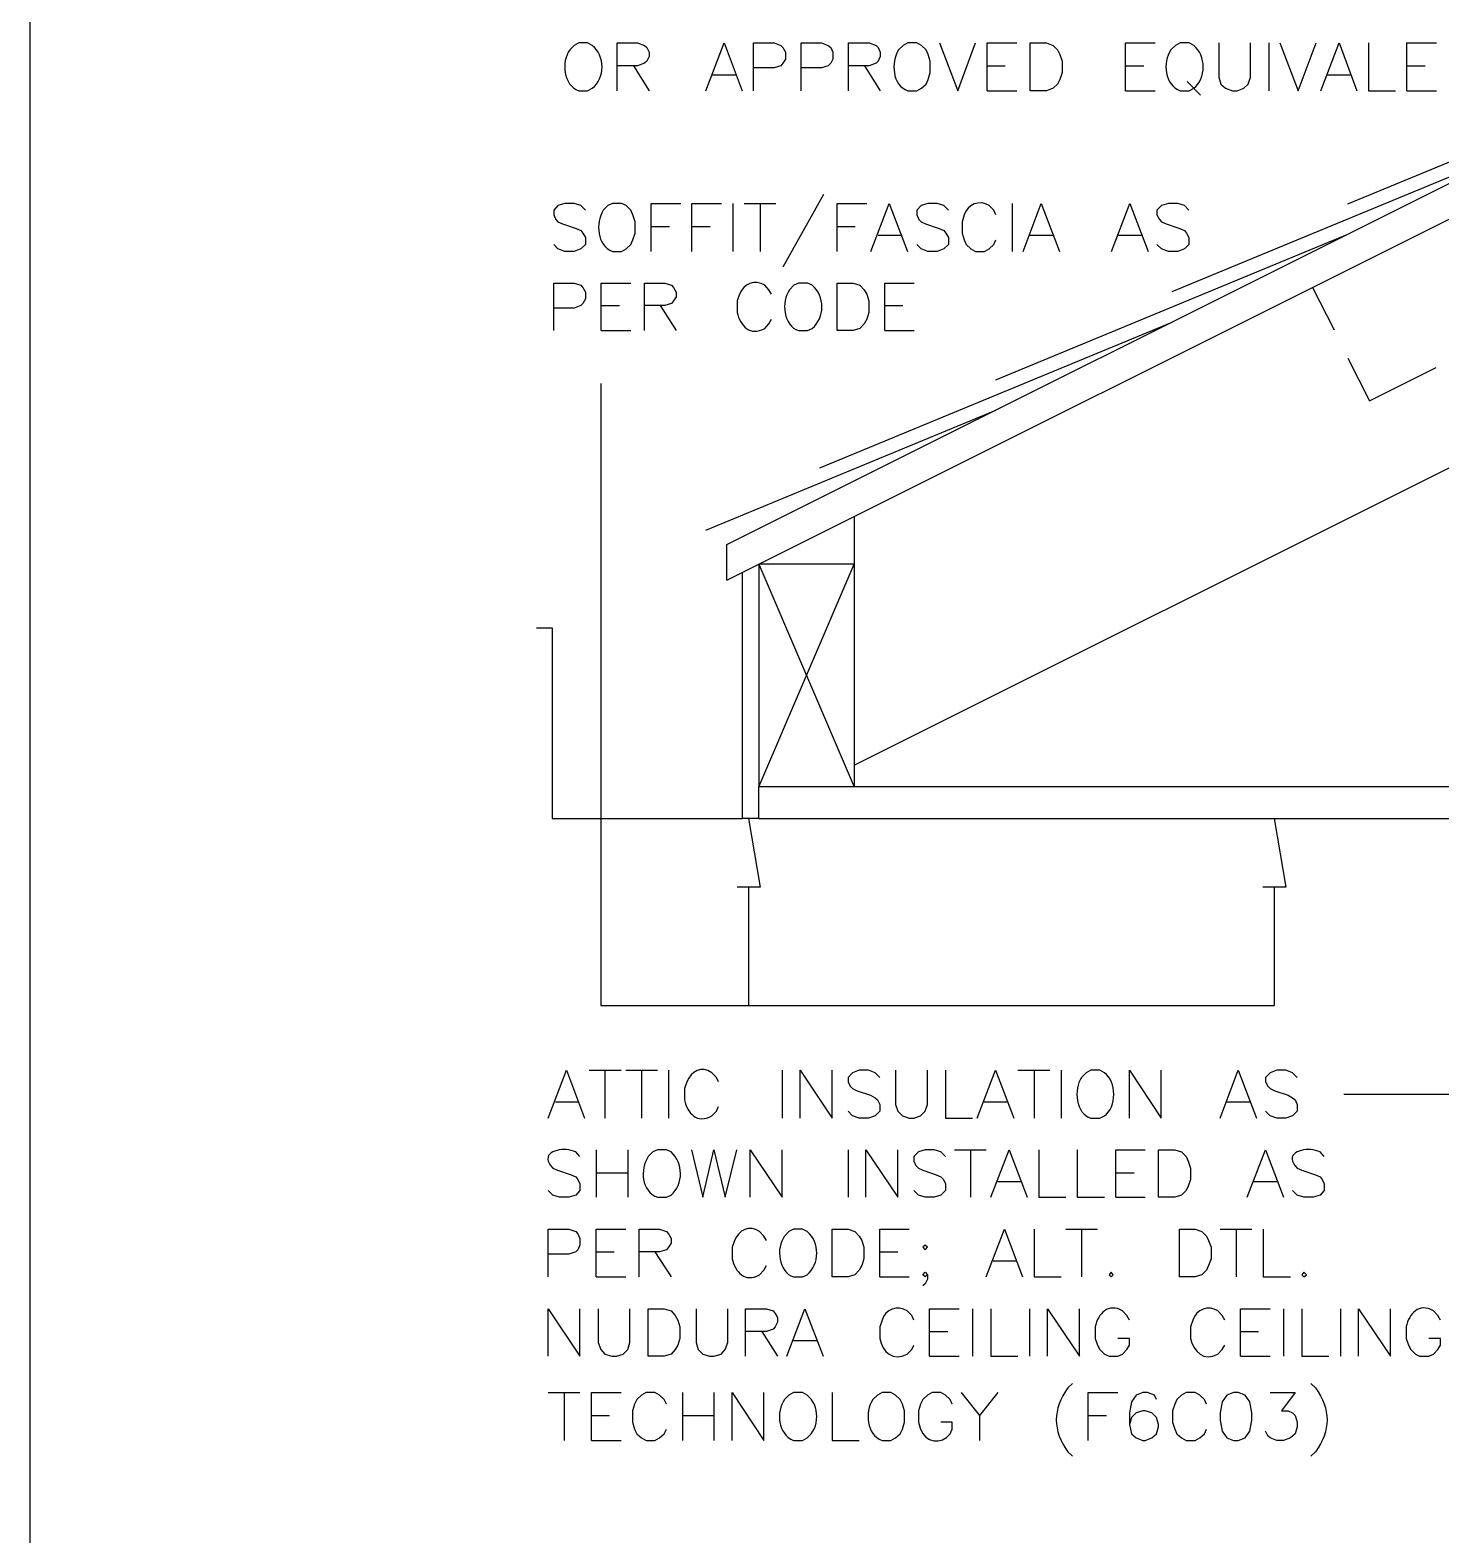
# Model space of a CAD drawing. Header units: millimetres. Extents: x 14 to 201, y 16 to 268.
# Drawn here: x 13.8 to 84.3, y 134.9 to 210.1 of the extents above; entities that cross this region are included whole.
import ezdxf

# ---------------------------------------------------------------- set-up
doc = ezdxf.new("R2010")
doc.units = ezdxf.units.MM
doc.layers.get('0').update_dxf_attribs({"linetype": 'CONTINUOUS'})

msp = doc.modelspace()

# ---------------------------------------------------------------- linework, layer by layer
at = {"color": 0}
for p, q in [((13.8424, 55.4136), (13.8424, 264.541)), ((48.6625, 184.426), (173.673, 246.931)), ((48.6625, 182.646), (173.673, 245.173)), ((41.0214, 209.36), (40.8093, 209.147)), ((41.2542, 209.487), (41.0214, 209.36)), ((41.698, 209.487), (41.2542, 209.487)), ((41.9308, 209.36), (41.698, 209.487)), ((43.1793, 207.094), (43.1793, 209.487)), ((43.1793, 209.487), (44.1964, 209.487)), ((44.1964, 209.487), (44.534, 209.36)), ((44.534, 209.36), (44.6624, 209.254)), ((44.6624, 209.254), (44.7668, 209.021)), ((47.6042, 207.094), (48.514, 209.487)), ((48.514, 209.487), (49.4249, 207.094)), ((49.9953, 207.094), (49.9953, 209.487)), ((49.9953, 209.487), (51.0124, 209.487)), ((51.0124, 209.487), (51.35, 209.36)), ((51.35, 209.36), (51.4558, 209.254)), ((51.4558, 209.254), (51.5828, 209.021)), ((52.3667, 207.094), (52.3667, 209.487)), ((52.3667, 209.487), (53.3823, 209.487)), ((53.3823, 209.487), (53.7214, 209.36)), ((53.7214, 209.36), (53.8484, 209.254)), ((53.8484, 209.254), (53.9542, 209.021)), ((54.737, 207.094), (54.737, 209.487)), ((54.737, 209.487), (55.7749, 209.487)), ((55.7749, 209.487), (56.1125, 209.36)), ((56.1125, 209.36), (56.2183, 209.254)), ((56.2183, 209.254), (56.3245, 209.021)), ((57.4668, 209.36), (57.234, 209.147)), ((57.7, 209.487), (57.4668, 209.36)), ((58.1448, 209.487), (57.7, 209.487)), ((58.3777, 209.36), (58.1448, 209.487)), ((58.6109, 209.147), (58.3777, 209.36)), ((58.7167, 208.915), (58.6109, 209.147)), ((59.2875, 209.487), (60.1984, 207.094)), ((60.1984, 207.094), (61.087, 209.487)), ((61.6589, 207.094), (61.6589, 209.487)), ((61.6589, 209.487), (63.1402, 209.487)), ((63.8168, 207.094), (63.8168, 209.487)), ((63.8168, 209.487), (64.6218, 209.487)), ((64.6218, 209.487), (64.9609, 209.36)), ((64.9609, 209.36), (65.1715, 209.147)), ((65.1715, 209.147), (65.2999, 208.915)), ((68.5793, 207.094), (68.5793, 209.487)), ((68.5793, 209.487), (70.0624, 209.487)), ((71.0777, 209.36), (70.8448, 209.147)), ((71.3109, 209.487), (71.0777, 209.36)), ((71.7543, 209.487), (71.3109, 209.487)), ((71.9875, 209.36), (71.7543, 209.487)), ((73.2374, 209.487), (73.2374, 207.772)), ((74.8249, 207.772), (74.8249, 209.487)), ((75.7343, 209.487), (75.7343, 207.094)), ((76.284, 209.487), (77.1948, 207.094)), ((77.1948, 207.094), (78.1043, 209.487)), ((78.3375, 207.094), (79.2484, 209.487)), ((79.2484, 209.487), (80.137, 207.094)), ((80.7089, 209.487), (80.7089, 207.094)), ((82.634, 207.094), (82.634, 209.487)), ((82.634, 209.487), (84.1167, 209.487)), ((44.1964, 208.343), (43.1793, 208.343)), ((43.9843, 208.343), (44.7668, 207.094)), ((44.534, 208.471), (44.1964, 208.343)), ((44.6624, 208.576), (44.534, 208.471)), ((44.7668, 208.808), (44.6624, 208.576)), ((44.7668, 209.021), (44.7668, 208.808)), ((51.35, 208.343), (51.0124, 208.238)), ((51.4558, 208.471), (51.35, 208.343)), ((51.5828, 208.682), (51.4558, 208.471)), ((51.5828, 209.021), (51.5828, 208.682)), ((53.7214, 208.343), (53.3823, 208.238)), ((53.8484, 208.471), (53.7214, 208.343)), ((53.9542, 208.682), (53.8484, 208.471)), ((53.9542, 209.021), (53.9542, 208.682)), ((55.7749, 208.343), (54.737, 208.343)), ((55.5417, 208.343), (56.3245, 207.094)), ((56.1125, 208.471), (55.7749, 208.343)), ((56.2183, 208.576), (56.1125, 208.471)), ((56.3245, 208.808), (56.2183, 208.576)), ((56.3245, 209.021), (56.3245, 208.808)), ((58.8215, 208.576), (58.7167, 208.915)), ((58.8215, 208.005), (58.8215, 208.576)), ((61.6589, 208.343), (62.5683, 208.343)), ((65.2999, 208.915), (65.4043, 208.576)), ((65.4043, 208.576), (65.4043, 208.005)), ((68.5793, 208.343), (69.4902, 208.343)), ((79.6918, 201.443), (97.3032, 208.745)), ((82.634, 208.343), (83.5448, 208.343)), ((47.9418, 207.899), (49.0859, 207.899)), ((51.0124, 208.238), (49.9953, 208.238)), ((53.3823, 208.238), (52.3667, 208.238)), ((58.6109, 207.433), (58.7167, 207.666)), ((58.7167, 207.666), (58.8215, 208.005)), ((65.2999, 207.666), (65.1715, 207.433)), ((65.4043, 208.005), (65.2999, 207.666)), ((71.6499, 207.56), (72.3265, 206.883)), ((73.2374, 207.772), (73.3418, 207.433)), ((74.6965, 207.433), (74.8249, 207.772)), ((78.6765, 207.899), (79.798, 207.899)), ((41.2542, 207.094), (41.698, 207.094)), ((41.698, 207.094), (41.9308, 207.221)), ((57.7, 207.094), (58.1448, 207.094)), ((58.1448, 207.094), (58.3777, 207.221)), ((58.3777, 207.221), (58.6109, 207.433)), ((61.6589, 207.094), (63.1402, 207.094)), ((64.6218, 207.094), (63.8168, 207.094)), ((64.9609, 207.221), (64.6218, 207.094)), ((65.1715, 207.433), (64.9609, 207.221)), ((68.5793, 207.094), (70.0624, 207.094)), ((71.3109, 207.094), (71.7543, 207.094)), ((71.7543, 207.094), (71.9875, 207.221)), ((73.3418, 207.433), (73.575, 207.221)), ((73.575, 207.221), (73.914, 207.094)), ((73.914, 207.094), (74.1468, 207.094)), ((74.1468, 207.094), (74.4859, 207.221)), ((74.4859, 207.221), (74.6965, 207.433)), ((80.7089, 207.094), (82.0635, 207.094)), ((82.634, 207.094), (84.1167, 207.094)), ((70.9083, 197.062), (88.4975, 204.342)), ((53.4885, 201.909), (51.4558, 198.289)), ((40.2167, 201.359), (40.0043, 201.126)), ((40.0043, 201.126), (40.0043, 200.893)), ((40.0043, 200.893), (40.1105, 200.66)), ((40.5557, 201.464), (40.2167, 201.359)), ((41.0214, 201.464), (40.5557, 201.464)), ((41.359, 201.359), (41.0214, 201.464)), ((41.5918, 201.126), (41.359, 201.359)), ((42.7136, 201.359), (42.4822, 201.126)), ((42.9465, 201.464), (42.7136, 201.359)), ((43.3917, 201.464), (42.9465, 201.464)), ((43.6245, 201.359), (43.3917, 201.464)), ((43.8573, 201.126), (43.6245, 201.359)), ((43.9635, 200.893), (43.8573, 201.126)), ((44.0697, 200.554), (43.9635, 200.893)), ((44.873, 199.073), (44.873, 201.464)), ((44.873, 201.464), (46.3543, 201.464)), ((46.9057, 199.073), (46.9057, 201.464)), ((46.9057, 201.464), (48.387, 201.464)), ((48.9589, 201.464), (48.9589, 199.073)), ((49.5293, 201.464), (51.0963, 201.464)), ((50.3135, 201.464), (50.3135, 199.073)), ((54.1651, 199.073), (54.1651, 201.464)), ((54.1651, 201.464), (55.6465, 201.464)), ((55.8588, 199.073), (56.7697, 201.464)), ((56.7697, 201.464), (57.6792, 199.073)), ((58.3572, 201.359), (58.1448, 201.126)), ((58.1448, 201.126), (58.1448, 200.893)), ((58.1448, 200.893), (58.251, 200.66)), ((58.6948, 201.464), (58.3572, 201.359)), ((59.1605, 201.464), (58.6948, 201.464)), ((59.4995, 201.359), (59.1605, 201.464)), ((59.7323, 201.126), (59.4995, 201.359)), ((60.5151, 200.893), (60.409, 200.554)), ((61.9965, 201.126), (61.7636, 201.359)), ((62.1026, 200.893), (61.9965, 201.126)), ((62.9073, 201.464), (62.9073, 199.073)), ((63.4573, 199.073), (64.3682, 201.464)), ((64.3682, 201.464), (65.2776, 199.073)), ((67.8822, 199.073), (68.7917, 201.464)), ((68.7917, 201.464), (69.7011, 199.073)), ((70.3792, 201.359), (70.1463, 201.126)), ((70.1463, 201.126), (70.1463, 200.893)), ((70.1463, 200.893), (70.273, 200.66)), ((70.7182, 201.464), (70.3792, 201.359)), ((71.1839, 201.464), (70.7182, 201.464)), ((71.5215, 201.359), (71.1839, 201.464)), ((71.7338, 201.126), (71.5215, 201.359)), ((40.1105, 200.66), (40.2167, 200.554)), ((40.2167, 200.554), (40.4495, 200.448)), ((40.4495, 200.448), (41.1261, 200.215)), ((41.1261, 200.215), (41.359, 200.109)), ((41.359, 200.109), (41.4651, 199.982)), ((44.0697, 199.982), (44.0697, 200.554)), ((44.873, 200.321), (45.7839, 200.321)), ((46.9057, 200.321), (47.8151, 200.321)), ((54.1651, 200.321), (55.076, 200.321)), ((58.251, 200.66), (58.3572, 200.554)), ((58.3572, 200.554), (58.5886, 200.448)), ((58.5886, 200.448), (59.2667, 200.215)), ((59.2667, 200.215), (59.4995, 200.109)), ((59.4995, 200.109), (59.6057, 199.982)), ((60.409, 200.554), (60.409, 199.982)), ((70.273, 200.66), (70.3792, 200.554)), ((70.3792, 200.554), (70.612, 200.448)), ((70.612, 200.448), (71.2886, 200.215)), ((71.2886, 200.215), (71.5215, 200.109)), ((71.5215, 200.109), (71.6276, 199.982)), ((40.2167, 199.199), (40.0043, 199.412)), ((41.5918, 199.412), (41.359, 199.199)), ((41.4651, 199.982), (41.5918, 199.771)), ((41.5918, 199.771), (41.5918, 199.412)), ((43.6245, 199.199), (43.8573, 199.412)), ((43.8573, 199.412), (43.9635, 199.645)), ((43.9635, 199.645), (44.0697, 199.982)), ((56.2183, 199.876), (57.3401, 199.876)), ((58.3572, 199.199), (58.1448, 199.412)), ((59.7323, 199.412), (59.4995, 199.199)), ((59.6057, 199.982), (59.7323, 199.771)), ((59.7323, 199.771), (59.7323, 199.412)), ((60.409, 199.982), (60.5151, 199.645)), ((60.5151, 199.645), (60.6213, 199.412)), ((60.6213, 199.412), (60.8542, 199.199)), ((61.7636, 199.199), (61.9965, 199.412)), ((61.9965, 199.412), (62.1026, 199.645)), ((62.1026, 192.659), (79.6918, 199.941)), ((63.7963, 199.876), (64.9386, 199.876)), ((68.2198, 199.876), (69.3635, 199.876)), ((70.3792, 199.199), (70.1463, 199.412)), ((71.7338, 199.412), (71.5215, 199.199)), ((71.6276, 199.982), (71.7338, 199.771)), ((71.7338, 199.771), (71.7338, 199.412)), ((40.5557, 199.073), (40.2167, 199.199)), ((41.0214, 199.073), (40.5557, 199.073)), ((41.359, 199.199), (41.0214, 199.073)), ((42.9465, 199.073), (43.3917, 199.073)), ((43.3917, 199.073), (43.6245, 199.199)), ((55.0125, 173.397), (105.813, 198.797)), ((58.6948, 199.073), (58.3572, 199.199)), ((59.1605, 199.073), (58.6948, 199.073)), ((59.4995, 199.199), (59.1605, 199.073)), ((60.8542, 199.199), (61.087, 199.073)), ((61.087, 199.073), (61.5322, 199.073)), ((61.5322, 199.073), (61.7636, 199.199)), ((70.7182, 199.073), (70.3792, 199.199)), ((71.1839, 199.073), (70.7182, 199.073)), ((71.5215, 199.199), (71.1839, 199.073)), ((40.0043, 195.114), (40.0043, 197.485)), ((40.0043, 197.485), (41.0214, 197.485)), ((41.0214, 197.485), (41.359, 197.379)), ((41.359, 197.379), (41.4651, 197.273)), ((41.4651, 197.273), (41.5918, 197.04)), ((41.5918, 197.04), (41.5918, 196.701)), ((42.376, 195.114), (42.376, 197.485)), ((42.376, 197.485), (43.8573, 197.485)), ((44.534, 195.114), (44.534, 197.485)), ((44.534, 197.485), (45.551, 197.485)), ((45.551, 197.485), (45.8886, 197.379)), ((45.8886, 197.379), (45.9948, 197.273)), ((45.9948, 197.273), (46.1215, 197.04)), ((46.1215, 197.04), (46.1215, 196.807)), ((50.7573, 197.146), (50.5464, 197.379)), ((50.884, 196.934), (50.7573, 197.146)), ((52.0072, 197.379), (51.7948, 197.146)), ((52.2386, 197.485), (52.0072, 197.379)), ((52.6838, 197.485), (52.2386, 197.485)), ((52.9167, 197.379), (52.6838, 197.485)), ((54.1651, 195.114), (54.1651, 197.485)), ((54.1651, 197.485), (54.9698, 197.485)), ((54.9698, 197.485), (55.3089, 197.379)), ((55.3089, 197.379), (55.5198, 197.146)), ((55.5198, 197.146), (55.6465, 196.934)), ((56.5573, 195.114), (56.5573, 197.485)), ((56.5573, 197.485), (58.0182, 197.485)), ((41.359, 196.364), (41.0214, 196.237)), ((41.4651, 196.47), (41.359, 196.364)), ((41.5918, 196.701), (41.4651, 196.47)), ((42.376, 196.364), (43.2855, 196.364)), ((45.551, 196.364), (44.534, 196.364)), ((45.3182, 196.364), (46.1215, 195.114)), ((45.8886, 196.47), (45.551, 196.364)), ((45.9948, 196.596), (45.8886, 196.47)), ((46.1215, 196.807), (45.9948, 196.596)), ((49.2965, 196.934), (49.1698, 196.596)), ((49.1698, 196.596), (49.1698, 196.024)), ((55.6465, 196.934), (55.7526, 196.596)), ((55.7526, 196.596), (55.7526, 196.024)), ((56.5573, 196.364), (57.4463, 196.364)), ((41.0214, 196.237), (40.0043, 196.237)), ((50.7573, 195.453), (50.884, 195.685)), ((53.297, 188.257), (70.9083, 195.538)), ((55.6465, 195.685), (55.5198, 195.453)), ((55.7526, 196.024), (55.6465, 195.685)), ((42.376, 195.114), (43.8573, 195.114)), ((50.5464, 195.22), (50.7573, 195.453)), ((52.2386, 195.114), (52.6838, 195.114)), ((52.6838, 195.114), (52.9167, 195.22)), ((54.9698, 195.114), (54.1651, 195.114)), ((55.3089, 195.22), (54.9698, 195.114)), ((55.5198, 195.453), (55.3089, 195.22)), ((56.5573, 195.114), (58.0182, 195.114)), ((42.3541, 192.468), (42.3541, 161.396)), ((47.6042, 185.145), (62.1026, 191.135)), ((55.0125, 185.821), (55.0125, 172.318)), ((48.6625, 182.646), (48.6625, 184.426)), ((49.4453, 170.731), (49.4453, 183.049)), ((50.25, 172.318), (55.0125, 183.452)), ((50.25, 183.452), (55.0125, 172.318)), ((55.0125, 183.452), (50.25, 183.452)), ((50.25, 183.452), (50.25, 172.318)), ((39.1375, 180.256), (39.9203, 180.256)), ((39.9203, 180.256), (39.9203, 170.731)), ((50.25, 170.731), (50.25, 172.318)), ((97.4729, 172.318), (50.25, 172.318)), ((97.4729, 172.318), (55.0125, 172.318)), ((39.9203, 170.731), (49.4453, 170.731)), ((50.25, 170.731), (49.4453, 170.731)), ((49.7417, 170.731), (50.3135, 167.301)), ((50.25, 170.731), (97.4729, 170.731)), ((76.0099, 170.731), (76.5803, 167.301)), ((50.3135, 167.301), (49.1698, 167.301)), ((49.7417, 167.301), (49.7417, 161.396)), ((76.5803, 167.301), (75.438, 167.301)), ((76.0099, 167.301), (76.0099, 161.396)), ((42.3541, 161.396), (76.0099, 161.396)), ((39.7302, 155.765), (40.6396, 158.157)), ((40.6396, 158.157), (41.5505, 155.765)), ((41.7834, 158.157), (43.3709, 158.157)), ((42.5662, 158.157), (42.5662, 155.765)), ((43.604, 158.157), (45.1915, 158.157)), ((44.3865, 158.157), (44.3865, 155.765)), ((45.7412, 158.157), (45.7412, 155.765)), ((48.1334, 157.798), (47.9005, 158.031)), ((51.4131, 158.157), (51.4131, 155.765)), ((52.324, 155.765), (52.324, 158.157)), ((52.324, 158.157), (53.9115, 155.765)), ((53.9115, 155.765), (53.9115, 158.157)), ((54.9271, 158.031), (54.7165, 157.798)), ((55.2662, 158.157), (54.9271, 158.031)), ((55.7318, 158.157), (55.2662, 158.157)), ((56.0709, 158.031), (55.7318, 158.157)), ((56.304, 157.798), (56.0709, 158.031)), ((57.0865, 158.157), (57.0865, 156.443)), ((58.674, 156.443), (58.674, 158.157)), ((59.5835, 158.157), (59.5835, 155.765)), ((61.171, 155.765), (62.0818, 158.157)), ((62.0818, 158.157), (62.9916, 155.765)), ((63.2037, 158.157), (64.7912, 158.157)), ((64.0084, 158.157), (64.0084, 155.765)), ((65.363, 158.157), (65.363, 155.765)), ((66.6115, 158.031), (66.3787, 157.798)), ((66.8443, 158.157), (66.6115, 158.031)), ((67.2881, 158.157), (66.8443, 158.157)), ((67.521, 158.031), (67.2881, 158.157)), ((68.7709, 155.765), (68.7709, 158.157)), ((68.7709, 158.157), (70.3584, 155.765)), ((70.3584, 155.765), (70.3584, 158.157)), ((73.3005, 155.765), (74.21, 158.157)), ((74.21, 158.157), (75.1209, 155.765)), ((75.7975, 158.031), (75.5646, 157.798)), ((76.1365, 158.157), (75.7975, 158.031)), ((76.5803, 158.157), (76.1365, 158.157)), ((76.9193, 158.031), (76.5803, 158.157)), ((77.1521, 157.798), (76.9193, 158.031)), ((46.6506, 157.585), (46.5459, 157.246)), ((46.5459, 157.246), (46.5459, 156.676)), ((48.2381, 157.585), (48.1334, 157.798)), ((54.7165, 157.798), (54.7165, 157.585)), ((54.7165, 157.585), (54.821, 157.353)), ((54.821, 157.353), (54.9271, 157.246)), ((54.9271, 157.246), (55.16, 157.12)), ((75.5646, 157.798), (75.5646, 157.585)), ((75.5646, 157.585), (75.6916, 157.353)), ((75.6916, 157.353), (75.7975, 157.246)), ((75.7975, 157.246), (76.0307, 157.12)), ((40.09, 156.57), (41.2115, 156.57)), ((55.16, 157.12), (55.838, 156.909)), ((55.838, 156.909), (56.0709, 156.782)), ((56.0709, 156.782), (56.1756, 156.676)), ((56.1756, 156.676), (56.304, 156.443)), ((56.304, 156.443), (56.304, 156.104)), ((57.0865, 156.443), (57.1927, 156.104)), ((58.5682, 156.104), (58.674, 156.443)), ((61.51, 156.57), (62.654, 156.57)), ((73.6381, 156.57), (74.7818, 156.57)), ((76.0307, 157.12), (76.7084, 156.909)), ((76.7084, 156.909), (76.9193, 156.782)), ((76.9193, 156.782), (77.046, 156.676)), ((77.046, 156.676), (77.1521, 156.443)), ((77.1521, 156.443), (77.1521, 156.104)), ((88.054, 156.95), (79.4812, 156.95)), ((47.9005, 155.871), (48.1334, 156.104)), ((48.1334, 156.104), (48.2381, 156.337)), ((54.9271, 155.871), (54.7165, 156.104)), ((55.2662, 155.765), (54.9271, 155.871)), ((55.7318, 155.765), (55.2662, 155.765)), ((56.0709, 155.871), (55.7318, 155.765)), ((56.304, 156.104), (56.0709, 155.871)), ((57.1927, 156.104), (57.4255, 155.871)), ((57.4255, 155.871), (57.7631, 155.765)), ((57.7631, 155.765), (57.996, 155.765)), ((57.996, 155.765), (58.335, 155.871)), ((58.335, 155.871), (58.5682, 156.104)), ((59.5835, 155.765), (60.9381, 155.765)), ((66.8443, 155.765), (67.2881, 155.765)), ((67.2881, 155.765), (67.521, 155.871)), ((75.7975, 155.871), (75.5646, 156.104)), ((76.1365, 155.765), (75.7975, 155.871)), ((76.5803, 155.765), (76.1365, 155.765)), ((76.9193, 155.871), (76.5803, 155.765)), ((77.1521, 156.104), (76.9193, 155.871)), ((41.1057, 154.071), (40.7666, 154.178)), ((42.121, 154.178), (42.121, 151.807)), ((43.7085, 154.178), (43.7085, 151.807)), ((45.1915, 154.178), (44.9584, 154.071)), ((45.635, 154.178), (45.1915, 154.178)), ((45.8682, 154.071), (45.635, 154.178)), ((46.8835, 154.178), (47.4557, 151.807)), ((47.4557, 151.807), (48.0053, 154.178)), ((48.0053, 154.178), (48.5771, 151.807)), ((48.5771, 151.807), (49.149, 154.178)), ((49.8256, 151.807), (49.8256, 154.178)), ((49.8256, 154.178), (51.4131, 151.807)), ((51.4131, 151.807), (51.4131, 154.178)), ((54.7165, 154.178), (54.7165, 151.807)), ((55.6052, 151.807), (55.6052, 154.178)), ((55.6052, 154.178), (57.1927, 151.807)), ((57.1927, 151.807), (57.1927, 154.178)), ((58.5682, 154.178), (58.2291, 154.071)), ((59.013, 154.178), (58.5682, 154.178)), ((59.3506, 154.071), (59.013, 154.178)), ((60.0287, 154.178), (61.6162, 154.178)), ((60.8334, 154.178), (60.8334, 151.807)), ((61.849, 151.807), (62.7585, 154.178)), ((62.7585, 154.178), (63.6693, 151.807)), ((64.2415, 154.178), (64.2415, 151.807)), ((66.1666, 154.178), (66.1666, 151.807)), ((68.0932, 151.807), (68.0932, 154.178)), ((68.0932, 154.178), (69.5537, 154.178)), ((70.2303, 151.807), (70.2303, 154.178)), ((70.2303, 154.178), (71.035, 154.178)), ((71.035, 154.178), (71.374, 154.071)), ((74.6552, 151.807), (75.5646, 154.178)), ((75.5646, 154.178), (76.4755, 151.807)), ((78.2959, 154.071), (77.9568, 154.178)), ((41.3177, 153.839), (41.1057, 154.071)), ((44.9584, 154.071), (44.7255, 153.839)), ((58.2291, 154.071), (57.996, 153.839)), ((57.996, 153.839), (57.996, 153.607)), ((57.996, 153.607), (58.1021, 153.395)), ((58.1021, 153.395), (58.2291, 153.268)), ((59.5835, 153.839), (59.3506, 154.071)), ((71.374, 154.071), (71.6068, 153.839)), ((71.6068, 153.839), (71.713, 153.607)), ((71.713, 153.607), (71.8178, 153.268)), ((78.5068, 153.839), (78.2959, 154.071)), ((39.963, 153.268), (40.1959, 153.162)), ((40.1959, 153.162), (40.8725, 152.929)), ((40.8725, 152.929), (41.1057, 152.823)), ((41.1057, 152.823), (41.2115, 152.696)), ((41.2115, 152.696), (41.3177, 152.484)), ((42.121, 153.035), (43.7085, 153.035)), ((58.2291, 153.268), (58.4412, 153.162)), ((58.4412, 153.162), (59.1178, 152.929)), ((59.1178, 152.929), (59.3506, 152.823)), ((59.3506, 152.823), (59.479, 152.696)), ((59.479, 152.696), (59.5835, 152.484)), ((68.0932, 153.035), (69.004, 153.035)), ((71.8178, 152.696), (71.713, 152.357)), ((71.8178, 153.268), (71.8178, 152.696)), ((77.1521, 153.268), (77.385, 153.162)), ((77.385, 153.162), (78.063, 152.929)), ((78.063, 152.929), (78.2959, 152.823)), ((78.2959, 152.823), (78.4006, 152.696)), ((78.4006, 152.696), (78.5068, 152.484)), ((39.963, 151.914), (39.7302, 152.146)), ((40.3006, 151.807), (39.963, 151.914)), ((41.1057, 151.914), (40.7666, 151.807)), ((41.3177, 152.146), (41.1057, 151.914)), ((41.3177, 152.484), (41.3177, 152.146)), ((45.635, 151.807), (45.8682, 151.914)), ((58.2291, 151.914), (57.996, 152.146)), ((58.5682, 151.807), (58.2291, 151.914)), ((59.3506, 151.914), (59.013, 151.807)), ((59.5835, 152.146), (59.3506, 151.914)), ((59.5835, 152.484), (59.5835, 152.146)), ((62.188, 152.59), (63.3307, 152.59)), ((71.374, 151.914), (71.035, 151.807)), ((71.6068, 152.146), (71.374, 151.914)), ((71.713, 152.357), (71.6068, 152.146)), ((74.9928, 152.59), (76.1365, 152.59)), ((77.1521, 151.914), (76.9193, 152.146)), ((77.4912, 151.807), (77.1521, 151.914)), ((78.2959, 151.914), (77.9568, 151.807)), ((78.5068, 152.146), (78.2959, 151.914)), ((78.5068, 152.484), (78.5068, 152.146)), ((40.7666, 151.807), (40.3006, 151.807)), ((45.1915, 151.807), (45.635, 151.807)), ((59.013, 151.807), (58.5682, 151.807)), ((64.2415, 151.807), (65.5959, 151.807)), ((66.1666, 151.807), (67.521, 151.807)), ((68.0932, 151.807), (69.5537, 151.807)), ((71.035, 151.807), (70.2303, 151.807)), ((77.9568, 151.807), (77.4912, 151.807)), ((39.7302, 147.828), (39.7302, 150.22)), ((39.7302, 150.22), (40.7666, 150.22)), ((40.7666, 150.22), (41.1057, 150.093)), ((41.1057, 150.093), (41.2115, 149.987)), ((41.2115, 149.987), (41.3177, 149.754)), ((41.3177, 149.754), (41.3177, 149.415)), ((42.121, 147.828), (42.121, 150.22)), ((42.121, 150.22), (43.604, 150.22)), ((44.2807, 147.828), (44.2807, 150.22)), ((44.2807, 150.22), (45.296, 150.22)), ((45.296, 150.22), (45.635, 150.093)), ((45.635, 150.093), (45.7412, 149.987)), ((45.7412, 149.987), (45.8682, 149.754)), ((45.8682, 149.754), (45.8682, 149.521)), ((49.0432, 149.648), (48.9162, 149.309)), ((50.5037, 149.86), (50.2916, 150.093)), ((50.6307, 149.648), (50.5037, 149.86)), ((51.7521, 150.093), (51.5415, 149.86)), ((51.985, 150.22), (51.7521, 150.093)), ((52.4302, 150.22), (51.985, 150.22)), ((52.663, 150.093), (52.4302, 150.22)), ((53.9115, 147.828), (53.9115, 150.22)), ((53.9115, 150.22), (54.7165, 150.22)), ((54.7165, 150.22), (55.0541, 150.093)), ((55.0541, 150.093), (55.2662, 149.86)), ((55.2662, 149.86), (55.3932, 149.648)), ((55.3932, 149.648), (55.499, 149.309)), ((56.304, 147.828), (56.304, 150.22)), ((56.304, 150.22), (57.7631, 150.22)), ((61.6162, 147.828), (62.5256, 150.22)), ((62.5256, 150.22), (63.4365, 147.828)), ((64.0084, 150.22), (64.0084, 147.828)), ((65.5959, 150.22), (67.1834, 150.22)), ((66.3787, 150.22), (66.3787, 147.828)), ((71.2682, 147.828), (71.2682, 150.22)), ((71.2682, 150.22), (72.0506, 150.22)), ((72.0506, 150.22), (72.3896, 150.093)), ((72.3896, 150.093), (72.6225, 149.86)), ((72.6225, 149.86), (72.7287, 149.648)), ((72.7287, 149.648), (72.8557, 149.309)), ((73.3005, 150.22), (74.888, 150.22)), ((74.1041, 150.22), (74.1041, 147.828)), ((75.4585, 150.22), (75.4585, 147.828)), ((40.7666, 148.971), (39.7302, 148.971)), ((41.1057, 149.076), (40.7666, 148.971)), ((41.2115, 149.182), (41.1057, 149.076)), ((41.3177, 149.415), (41.2115, 149.182)), ((42.121, 149.076), (43.0318, 149.076)), ((45.296, 149.076), (44.2807, 149.076)), ((45.0631, 149.076), (45.8682, 147.828)), ((45.635, 149.182), (45.296, 149.076)), ((45.7412, 149.309), (45.635, 149.182)), ((45.8682, 149.521), (45.7412, 149.309)), ((48.9162, 149.309), (48.9162, 148.739)), ((55.499, 149.309), (55.499, 148.739)), ((56.304, 149.076), (57.1927, 149.076)), ((58.5682, 149.415), (58.4412, 149.309)), ((58.4412, 149.309), (58.5682, 149.182)), ((58.674, 149.309), (58.5682, 149.415)), ((58.5682, 149.182), (58.674, 149.309)), ((72.8557, 149.309), (72.8557, 148.739)), ((50.2916, 147.934), (50.5037, 148.167)), ((50.5037, 148.167), (50.6307, 148.4)), ((55.2662, 148.167), (55.0541, 147.934)), ((55.3932, 148.4), (55.2662, 148.167)), ((55.499, 148.739), (55.3932, 148.4)), ((61.9552, 148.632), (63.0975, 148.632)), ((72.6225, 148.167), (72.3896, 147.934)), ((72.7287, 148.4), (72.6225, 148.167)), ((72.8557, 148.739), (72.7287, 148.4)), ((42.121, 147.828), (43.604, 147.828)), ((51.985, 147.828), (52.4302, 147.828)), ((52.4302, 147.828), (52.663, 147.934)), ((54.7165, 147.828), (53.9115, 147.828)), ((55.0541, 147.934), (54.7165, 147.828)), ((56.304, 147.828), (57.7631, 147.828)), ((58.4412, 147.934), (58.5682, 148.06)), ((58.5682, 147.828), (58.4412, 147.934)), ((58.5682, 147.489), (58.4412, 147.384)), ((58.5682, 148.06), (58.674, 147.934)), ((58.674, 147.934), (58.5682, 147.828)), ((58.674, 147.721), (58.5682, 147.489)), ((58.674, 147.934), (58.674, 147.721)), ((64.0084, 147.828), (65.363, 147.828)), ((67.86, 148.06), (67.7541, 147.934)), ((67.7541, 147.934), (67.86, 147.828)), ((67.9662, 147.934), (67.86, 148.06)), ((67.86, 147.828), (67.9662, 147.934)), ((72.0506, 147.828), (71.2682, 147.828)), ((72.3896, 147.934), (72.0506, 147.828)), ((75.4585, 147.828), (76.8131, 147.828)), ((77.4912, 148.06), (77.385, 147.934)), ((77.385, 147.934), (77.4912, 147.828)), ((77.6182, 147.934), (77.4912, 148.06)), ((77.4912, 147.828), (77.6182, 147.934)), ((39.7302, 143.87), (39.7302, 146.24)), ((39.7302, 146.24), (41.3177, 143.87)), ((41.3177, 143.87), (41.3177, 146.24)), ((42.2271, 146.24), (42.2271, 144.546)), ((43.8146, 144.546), (43.8146, 146.24)), ((44.7255, 143.87), (44.7255, 146.24)), ((44.7255, 146.24), (45.5291, 146.24)), ((45.5291, 146.24), (45.8682, 146.134)), ((45.8682, 146.134), (46.0802, 145.901)), ((46.0802, 145.901), (46.2068, 145.67)), ((47.1166, 146.24), (47.1166, 144.546)), ((48.7041, 144.546), (48.7041, 146.24)), ((49.5928, 143.87), (49.5928, 146.24)), ((49.5928, 146.24), (50.6307, 146.24)), ((50.6307, 146.24), (50.9693, 146.134)), ((50.9693, 146.134), (51.0755, 146.007)), ((51.0755, 146.007), (51.1803, 145.796)), ((51.646, 143.87), (52.5568, 146.24)), ((52.5568, 146.24), (53.4666, 143.87)), ((57.8915, 145.901), (57.6584, 146.134)), ((57.996, 145.67), (57.8915, 145.901)), ((58.7802, 143.87), (58.7802, 146.24)), ((58.7802, 146.24), (60.2615, 146.24)), ((60.9381, 146.24), (60.9381, 143.87)), ((61.849, 146.24), (61.849, 143.87)), ((63.7755, 146.24), (63.7755, 143.87)), ((64.685, 143.87), (64.685, 146.24)), ((64.685, 146.24), (66.2725, 143.87)), ((66.2725, 143.87), (66.2725, 146.24)), ((68.6428, 145.901), (68.4318, 146.134)), ((68.7709, 145.67), (68.6428, 145.901)), ((73.4053, 145.901), (73.1943, 146.134)), ((73.5334, 145.67), (73.4053, 145.901)), ((74.3162, 143.87), (74.3162, 146.24)), ((74.3162, 146.24), (75.7975, 146.24)), ((76.4755, 146.24), (76.4755, 143.87)), ((77.385, 146.24), (77.385, 143.87)), ((79.3115, 146.24), (79.3115, 143.87)), ((80.221, 143.87), (80.221, 146.24)), ((80.221, 146.24), (81.8085, 143.87)), ((81.8085, 143.87), (81.8085, 146.24)), ((84.1802, 145.901), (83.9682, 146.134)), ((84.3068, 145.67), (84.1802, 145.901)), ((46.2068, 145.67), (46.313, 145.331)), ((46.313, 145.331), (46.313, 144.759)), ((50.9693, 145.225), (50.6307, 145.098)), ((51.0755, 145.331), (50.9693, 145.225)), ((51.1803, 145.564), (51.0755, 145.331)), ((51.1803, 145.796), (51.1803, 145.564)), ((56.4085, 145.67), (56.304, 145.331)), ((56.304, 145.331), (56.304, 144.759)), ((67.0553, 145.331), (67.0553, 144.759)), ((71.9459, 145.67), (71.8178, 145.331)), ((71.8178, 145.331), (71.8178, 144.759)), ((82.5927, 145.331), (82.5927, 144.759)), ((42.2271, 144.546), (42.3541, 144.209)), ((43.7085, 144.209), (43.8146, 144.546)), ((46.2068, 144.42), (46.0802, 144.209)), ((46.313, 144.759), (46.2068, 144.42)), ((47.1166, 144.546), (47.2225, 144.209)), ((48.5771, 144.209), (48.7041, 144.546)), ((50.6307, 145.098), (49.5928, 145.098)), ((50.3975, 145.098), (51.1803, 143.87)), ((51.985, 144.653), (53.129, 144.653)), ((57.8915, 144.209), (57.996, 144.42)), ((58.7802, 145.098), (59.6896, 145.098)), ((67.0553, 144.759), (67.1834, 144.42)), ((67.1834, 144.42), (67.2881, 144.209)), ((68.7709, 144.759), (68.199, 144.759)), ((68.6428, 144.209), (68.7709, 144.42)), ((68.7709, 144.42), (68.7709, 144.759)), ((73.4053, 144.209), (73.5334, 144.42)), ((74.3162, 145.098), (75.2256, 145.098)), ((82.5927, 144.759), (82.7193, 144.42)), ((82.7193, 144.42), (82.8255, 144.209)), ((84.3068, 144.759), (83.735, 144.759)), ((84.1802, 144.209), (84.3068, 144.42)), ((84.3068, 144.42), (84.3068, 144.759)), ((42.3541, 144.209), (42.5662, 143.976)), ((42.5662, 143.976), (42.9052, 143.87)), ((42.9052, 143.87), (43.138, 143.87)), ((43.138, 143.87), (43.4756, 143.976)), ((43.4756, 143.976), (43.7085, 144.209)), ((45.5291, 143.87), (44.7255, 143.87)), ((45.8682, 143.976), (45.5291, 143.87)), ((46.0802, 144.209), (45.8682, 143.976)), ((47.2225, 144.209), (47.4557, 143.976)), ((47.4557, 143.976), (47.7943, 143.87)), ((47.7943, 143.87), (48.0053, 143.87)), ((48.0053, 143.87), (48.3665, 143.976)), ((48.3665, 143.976), (48.5771, 144.209)), ((57.6584, 143.976), (57.8915, 144.209)), ((58.7802, 143.87), (60.2615, 143.87)), ((61.849, 143.87), (63.2037, 143.87)), ((67.2881, 144.209), (67.521, 143.976)), ((67.521, 143.976), (67.7541, 143.87)), ((67.7541, 143.87), (68.199, 143.87)), ((68.199, 143.87), (68.4318, 143.976)), ((68.4318, 143.976), (68.6428, 144.209)), ((73.1943, 143.976), (73.4053, 144.209)), ((74.3162, 143.87), (75.7975, 143.87)), ((77.385, 143.87), (78.7396, 143.87)), ((82.8255, 144.209), (83.0584, 143.976)), ((83.0584, 143.976), (83.2693, 143.87)), ((83.2693, 143.87), (83.735, 143.87)), ((83.735, 143.87), (83.9682, 143.976)), ((83.9682, 143.976), (84.1802, 144.209)), ((65.9335, 142.495), (65.7006, 142.282)), ((77.8302, 142.495), (78.063, 142.282)), ((39.7302, 142.05), (41.3177, 142.05)), ((40.5335, 142.05), (40.5335, 139.657)), ((41.8881, 139.657), (41.8881, 142.05)), ((41.8881, 142.05), (43.3709, 142.05)), ((44.0475, 141.478), (43.9416, 141.139)), ((44.1537, 141.71), (44.0475, 141.478)), ((44.3865, 141.923), (44.1537, 141.71)), ((44.6193, 142.05), (44.3865, 141.923)), ((45.0631, 142.05), (44.6193, 142.05)), ((45.296, 141.923), (45.0631, 142.05)), ((45.5291, 141.71), (45.296, 141.923)), ((45.635, 141.478), (45.5291, 141.71)), ((46.44, 142.05), (46.44, 139.657)), ((48.0053, 142.05), (48.0053, 139.657)), ((48.9162, 139.657), (48.9162, 142.05)), ((48.9162, 142.05), (50.5037, 139.657)), ((50.5037, 139.657), (50.5037, 142.05)), ((51.7521, 141.923), (51.5415, 141.71)), ((51.985, 142.05), (51.7521, 141.923)), ((52.4302, 142.05), (51.985, 142.05)), ((52.663, 141.923), (52.4302, 142.05)), ((53.9115, 142.05), (53.9115, 139.657)), ((56.1756, 141.923), (55.9428, 141.71)), ((56.4085, 142.05), (56.1756, 141.923)), ((56.8537, 142.05), (56.4085, 142.05)), ((57.0865, 141.923), (56.8537, 142.05)), ((57.3193, 141.71), (57.0865, 141.923)), ((57.4255, 141.478), (57.3193, 141.71)), ((57.5303, 141.139), (57.4255, 141.478)), ((58.335, 141.478), (58.2291, 141.139)), ((58.4412, 141.71), (58.335, 141.478)), ((58.674, 141.923), (58.4412, 141.71)), ((58.9068, 142.05), (58.674, 141.923)), ((59.3506, 142.05), (58.9068, 142.05)), ((59.5835, 141.923), (59.3506, 142.05)), ((59.8166, 141.71), (59.5835, 141.923)), ((59.9225, 141.478), (59.8166, 141.71)), ((60.3677, 142.05), (61.2771, 140.907)), ((62.188, 142.05), (61.2771, 140.907)), ((66.7177, 139.657), (66.7177, 142.05)), ((66.7177, 142.05), (68.199, 142.05)), ((68.8756, 141.584), (68.7709, 141.034)), ((69.1085, 141.923), (68.8756, 141.584)), ((69.4475, 142.05), (69.1085, 141.923)), ((69.6807, 142.05), (69.4475, 142.05)), ((70.0193, 141.923), (69.6807, 142.05)), ((70.1255, 141.71), (70.0193, 141.923)), ((71.035, 141.478), (70.9291, 141.139)), ((71.1412, 141.71), (71.035, 141.478)), ((71.374, 141.923), (71.1412, 141.71)), ((71.6068, 142.05), (71.374, 141.923)), ((72.0506, 142.05), (71.6068, 142.05)), ((72.2835, 141.923), (72.0506, 142.05)), ((72.5166, 141.71), (72.2835, 141.923)), ((72.6225, 141.478), (72.5166, 141.71)), ((73.4053, 141.584), (73.3005, 141.034)), ((73.6381, 141.923), (73.4053, 141.584)), ((73.9771, 142.05), (73.6381, 141.923)), ((74.21, 142.05), (73.9771, 142.05)), ((74.549, 141.923), (74.21, 142.05)), ((74.7818, 141.584), (74.549, 141.923)), ((74.888, 141.034), (74.7818, 141.584)), ((75.7975, 142.05), (77.046, 142.05)), ((77.046, 142.05), (76.3693, 141.139)), ((41.8881, 140.907), (42.799, 140.907)), ((43.9416, 141.139), (43.9416, 140.568)), ((46.44, 140.907), (48.0053, 140.907)), ((57.5303, 140.568), (57.5303, 141.139)), ((58.2291, 141.139), (58.2291, 140.568)), ((61.2771, 140.907), (61.2771, 139.657)), ((66.7177, 140.907), (67.6271, 140.907)), ((68.7709, 141.034), (68.7709, 140.462)), ((68.8756, 140.801), (68.7709, 140.462)), ((69.1085, 141.034), (68.8756, 140.801)), ((69.4475, 141.139), (69.1085, 141.034)), ((69.5537, 141.139), (69.4475, 141.139)), ((69.8927, 141.034), (69.5537, 141.139)), ((70.1255, 140.801), (69.8927, 141.034)), ((70.2303, 140.462), (70.1255, 140.801)), ((70.9291, 141.139), (70.9291, 140.568)), ((73.3005, 141.034), (73.3005, 140.674)), ((73.3005, 140.674), (73.4053, 140.123)), ((74.7818, 140.123), (74.888, 140.674)), ((74.888, 140.674), (74.888, 141.034)), ((76.3693, 141.139), (76.7084, 141.139)), ((76.7084, 141.139), (76.9193, 141.034)), ((76.9193, 141.034), (77.046, 140.907)), ((77.046, 140.907), (77.1521, 140.568)), ((43.9416, 140.568), (44.0475, 140.229)), ((44.0475, 140.229), (44.1537, 139.996)), ((44.1537, 139.996), (44.3865, 139.784)), ((45.296, 139.784), (45.5291, 139.996)), ((45.5291, 139.996), (45.635, 140.229)), ((57.0865, 139.784), (57.3193, 139.996)), ((57.3193, 139.996), (57.4255, 140.229)), ((57.4255, 140.229), (57.5303, 140.568)), ((58.2291, 140.568), (58.335, 140.229)), ((59.9225, 140.568), (59.3506, 140.568)), ((59.8166, 139.996), (59.9225, 140.229)), ((59.9225, 140.229), (59.9225, 140.568)), ((68.7709, 140.462), (68.8756, 139.996)), ((68.8756, 139.996), (69.1085, 139.784)), ((69.8927, 139.784), (70.1255, 139.996)), ((70.1255, 139.996), (70.2303, 140.335)), ((70.2303, 140.335), (70.2303, 140.462)), ((70.9291, 140.568), (71.035, 140.229)), ((71.035, 140.229), (71.1412, 139.996)), ((71.1412, 139.996), (71.374, 139.784)), ((72.2835, 139.784), (72.5166, 139.996)), ((72.5166, 139.996), (72.6225, 140.229)), ((73.4053, 140.123), (73.6381, 139.784)), ((74.549, 139.784), (74.7818, 140.123)), ((75.6916, 139.89), (75.5646, 140.123)), ((75.7975, 139.784), (75.6916, 139.89)), ((77.046, 139.996), (76.8131, 139.784)), ((77.1521, 140.335), (77.046, 139.996)), ((77.1521, 140.568), (77.1521, 140.335)), ((41.8881, 139.657), (43.3709, 139.657)), ((44.3865, 139.784), (44.6193, 139.657)), ((44.6193, 139.657), (45.0631, 139.657)), ((45.0631, 139.657), (45.296, 139.784)), ((51.985, 139.657), (52.4302, 139.657)), ((52.4302, 139.657), (52.663, 139.784)), ((53.9115, 139.657), (55.2662, 139.657)), ((56.4085, 139.657), (56.8537, 139.657)), ((56.8537, 139.657), (57.0865, 139.784)), ((69.1085, 139.784), (69.4475, 139.657)), ((69.4475, 139.657), (69.5537, 139.657)), ((69.5537, 139.657), (69.8927, 139.784)), ((71.374, 139.784), (71.6068, 139.657)), ((71.6068, 139.657), (72.0506, 139.657)), ((72.0506, 139.657), (72.2835, 139.784)), ((73.6381, 139.784), (73.9771, 139.657)), ((73.9771, 139.657), (74.21, 139.657)), ((74.21, 139.657), (74.549, 139.784)), ((76.1365, 139.657), (75.7975, 139.784)), ((76.4755, 139.657), (76.1365, 139.657)), ((76.8131, 139.784), (76.4755, 139.657)), ((65.7006, 139.087), (65.9335, 138.875)), ((78.063, 139.087), (77.8302, 138.875))]:
    msp.add_line(p, q, dxfattribs=at)
at = {"color": 252}
for p, q in [((77.9141, 197.273), (78.9947, 195.156)), ((79.6918, 193.738), (80.7724, 191.601)), ((80.7724, 191.601), (84.0948, 193.272))]:
    msp.add_line(p, q, dxfattribs=at)
at = {"color": 0}
for points in [[(40.8093, 209.147), (40.367, 208.529), (40.4894, 207.385), (41.2542, 207.094)], [(41.9308, 207.221), (42.5813, 207.699), (42.5813, 208.881), (41.9308, 209.36)], [(57.234, 209.147), (56.8494, 208.511), (56.9087, 207.381), (57.7, 207.094)], [(70.8448, 209.147), (70.4176, 208.494), (70.5157, 207.409), (71.3109, 207.094)], [(71.9875, 207.221), (72.6115, 207.691), (72.6115, 208.89), (71.9875, 209.36)], [(61.7636, 201.359), (61.2909, 201.665), (60.6668, 201.43), (60.5151, 200.893)], [(42.4822, 201.126), (42.0963, 200.489), (42.1555, 199.358), (42.9465, 199.073)], [(50.5464, 197.379), (50.0712, 197.684), (49.4771, 197.458), (49.2965, 196.934)], [(51.7948, 197.146), (51.3306, 196.584), (51.5165, 195.319), (52.2386, 195.114)], [(52.9167, 195.22), (53.552, 195.739), (53.5809, 196.853), (52.9167, 197.379)], [(49.1698, 196.024), (49.3367, 195.34), (49.809, 194.822), (50.5464, 195.22)], [(47.9005, 158.031), (47.3784, 158.412), (46.8919, 158.083), (46.6506, 157.585)], [(67.521, 155.871), (68.1344, 156.319), (68.151, 157.585), (67.521, 158.031)], [(66.3787, 157.798), (65.9709, 157.211), (66.0947, 155.968), (66.8443, 155.765)], [(46.5459, 156.676), (46.6781, 156.001), (47.1826, 155.465), (47.9005, 155.871)], [(40.7666, 154.178), (40.1546, 154.274), (39.2726, 153.967), (39.963, 153.268)], [(77.9568, 154.178), (77.3437, 154.274), (76.4618, 153.967), (77.1521, 153.268)], [(44.7255, 153.839), (44.3011, 153.201), (44.3921, 152.093), (45.1915, 151.807)], [(45.8682, 151.914), (46.5088, 152.451), (46.4841, 153.538), (45.8682, 154.071)], [(50.2916, 150.093), (49.8147, 150.473), (49.2291, 150.147), (49.0432, 149.648)], [(51.5415, 149.86), (51.0769, 149.298), (51.2618, 148.033), (51.985, 147.828)], [(52.663, 147.934), (53.2984, 148.453), (53.3259, 149.567), (52.663, 150.093)], [(48.9162, 148.739), (49.0859, 148.055), (49.5529, 147.527), (50.2916, 147.934)], [(57.6584, 146.134), (57.186, 146.441), (56.5602, 146.206), (56.4085, 145.67)], [(68.4318, 146.134), (67.6949, 146.534), (67.2222, 146.014), (67.0553, 145.331)], [(73.1943, 146.134), (72.722, 146.441), (72.0961, 146.206), (71.9459, 145.67)], [(83.9682, 146.134), (83.2294, 146.542), (82.7624, 146.014), (82.5927, 145.331)], [(56.304, 144.759), (56.4183, 144.068), (56.9817, 143.588), (57.6584, 143.976)], [(71.8178, 144.759), (71.9804, 144.086), (72.4849, 143.579), (73.1943, 143.976)], [(65.7006, 142.282), (64.9235, 141.236), (64.9235, 140.131), (65.7006, 139.087)], [(78.063, 142.282), (78.8402, 141.236), (78.8402, 140.131), (78.063, 139.087)], [(51.5415, 141.71), (51.0977, 141.092), (51.2202, 139.948), (51.985, 139.657)], [(52.663, 139.784), (53.3121, 140.262), (53.3121, 141.444), (52.663, 141.923)], [(55.9428, 141.71), (55.5583, 141.074), (55.6175, 139.944), (56.4085, 139.657)], [(58.335, 140.229), (58.5735, 139.561), (59.3605, 139.408), (59.8166, 139.996)]]:
    msp.add_open_spline(points, degree=3, dxfattribs=at)

doc.saveas('drawing.dxf')
